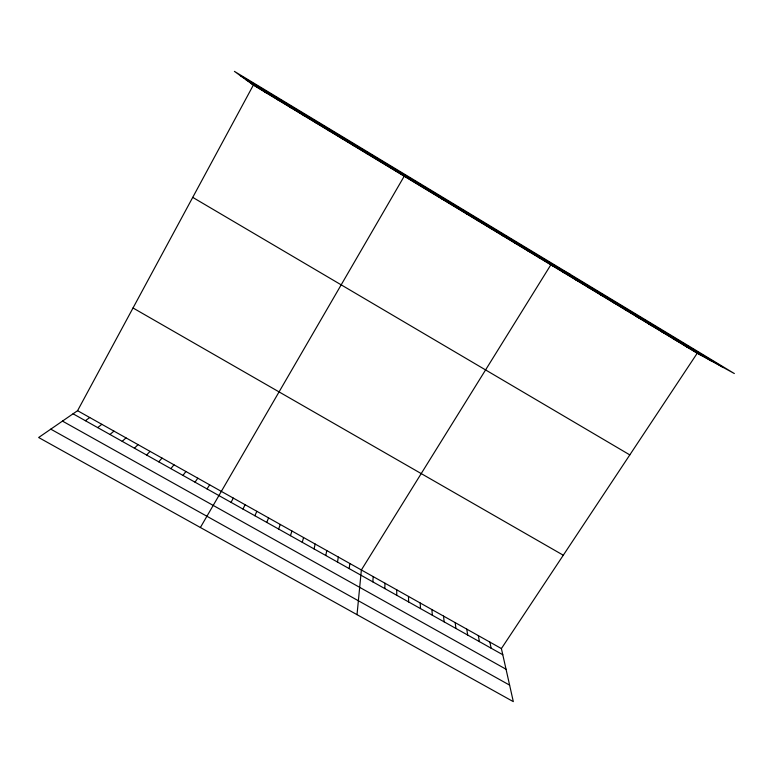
<?xml version="1.0" encoding="UTF-8"?>
<svg xmlns="http://www.w3.org/2000/svg" width="773" height="773" viewBox="0 0 773 773"><rect width="100%" height="100%" fill="white"/><g stroke="black" fill="none" stroke-linecap="round" stroke-linejoin="round"><path stroke-width="1.16" d="M396.733 595.268L396.752 589.838M384.799 588.582L384.983 583.229M372.847 581.876L373.185 576.61M357.02 614.661L361.368 569.972L550.849 264.801L570.126 274.289M349.193 568.619L349.86 563.517M337.511 562.068L338.323 557.043M325.791 555.497L326.766 550.56M314.041 548.907L315.181 544.057M302.272 542.308L303.567 537.535M290.464 535.689L291.923 531.003M278.638 529.051L280.261 524.452M266.782 522.403L268.56 517.891M254.887 515.746L256.839 511.311M405.158 174.582L200.381 527.505M242.973 509.059L245.089 504.711M231.03 502.363L233.311 498.102M697.217 353.232L501.397 648.566L513.32 701.633L38.65 437.508L77.571 410.695L253.36 85.069L234.403 71.367L734.35 373.543L697.217 353.232L253.36 85.069M207.048 488.923L209.667 484.835M195.018 482.168L197.801 478.178M182.959 475.405L185.907 471.501M170.862 468.631L173.983 464.805M158.745 461.839L162.03 458.099M146.599 455.026L150.059 451.374M134.415 448.195L138.048 444.639M122.211 441.344L126.009 437.885M109.969 434.484L113.94 431.112M97.698 427.604L101.852 424.319M85.397 420.715L89.726 417.517M441.412 198.68L442.05 198.816M453.703 206.101L454.514 206.343M465.955 213.503L466.94 213.85M478.168 220.885L479.347 221.349M490.362 228.257L491.705 228.818M502.518 235.601L504.044 236.267M514.654 242.925L516.345 243.708M526.751 250.239L528.626 251.119M538.82 257.525L540.858 258.511M563.227 272.27L565.623 273.478M575.566 279.729L578.136 281.034M587.866 287.16L590.62 288.58M600.148 294.581L603.066 296.098M612.39 301.982L615.482 303.605M624.603 309.355L627.869 311.084M636.778 316.717L640.218 318.544M648.934 324.061L652.538 325.993M661.05 331.375L664.828 333.414M673.138 338.68L677.09 340.825M685.197 345.966L689.313 348.208M50.786 429.15L509.62 685.139M62.468 421.101L506.044 669.225M77.571 410.695L501.397 648.566M73.068 413.797L502.779 654.731M133.024 307.983L563.285 555.227M192.728 197.376L629.811 454.901M240.345 75.667L722.755 367.194M246.036 79.774L711.614 361.107M251.186 83.494L701.507 355.58M264.144 91.32L266.125 92.779M277.072 99.128L278.86 100.471M289.962 106.916L291.556 108.143M302.813 114.684L304.224 115.795M315.635 122.434L316.853 123.419M328.428 130.164L329.453 131.033M341.183 137.865L342.024 138.628M353.908 145.556L354.556 146.203M366.595 153.228L367.059 153.759M489.879 642.102L491.116 648.189M478.342 635.628L479.415 641.629M466.766 629.135L467.694 635.058M455.171 622.623L455.935 628.468M443.538 616.1L444.156 621.859M431.885 609.559L432.339 615.231M420.203 602.998L420.502 608.593M408.492 596.427L408.627 601.945"/></g></svg>
